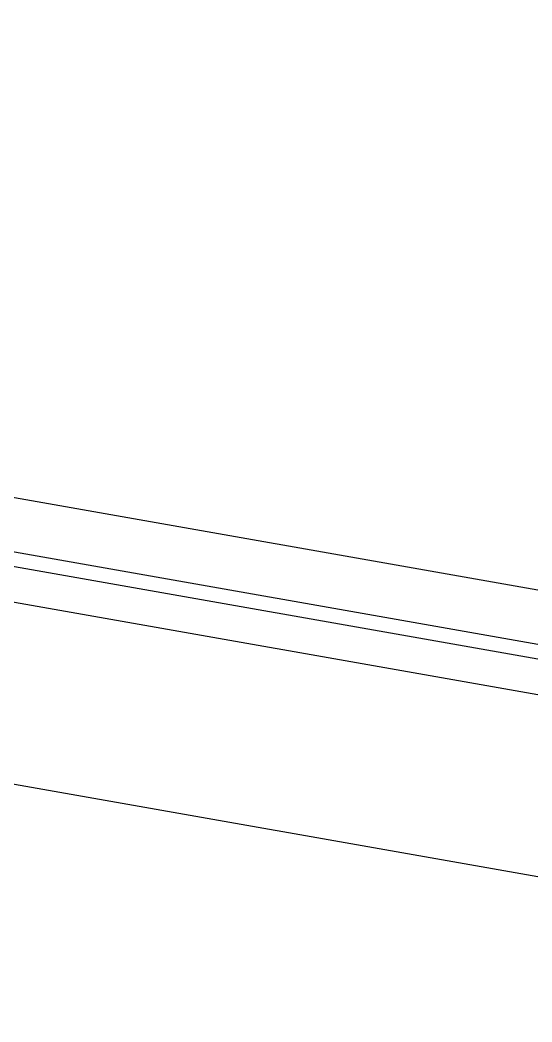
# Model space of a CAD drawing. Header units: inches. Extents: x 3.2 to 43.3, y 23.2 to 39.6.
# Drawn here: x 17.215 to 19.365, y 28.509 to 32.72 of the extents above; entities that cross this region are included whole.
import ezdxf

# ---------------------------------------------------------------- set-up
doc = ezdxf.new("R2010")
doc.units = ezdxf.units.IN
doc.header["$MEASUREMENT"] = 0
for name, color, linetype in [('PURLIN', 1, 'Continuous'), ('STLA', 12, 'Continuous'), ('TRIM', 6, 'Continuous')]:
    doc.layers.add(name, color=color, linetype=linetype)

msp = doc.modelspace()

# ---------------------------------------------------------------- linework, layer by layer
at = {"layer": 'PURLIN'}
for p, q in [((22.84852, 29.27452), (3.30895, 32.71988)), ((22.84852, 28.50917), (3.17806, 31.9776))]:
    msp.add_line(p, q, dxfattribs=at)
at = {"layer": 'STLA'}
for p, q in [((9.06121, 31.91828), (22.84852, 29.4872)), ((22.84852, 29.42374), (9.11191, 31.84587))]:
    msp.add_line(p, q, dxfattribs=at)
at = {"layer": 'TRIM'}
msp.add_line((11.25027, 31.76041), (22.08316, 29.85028), dxfattribs=at)

doc.saveas('drawing.dxf')
